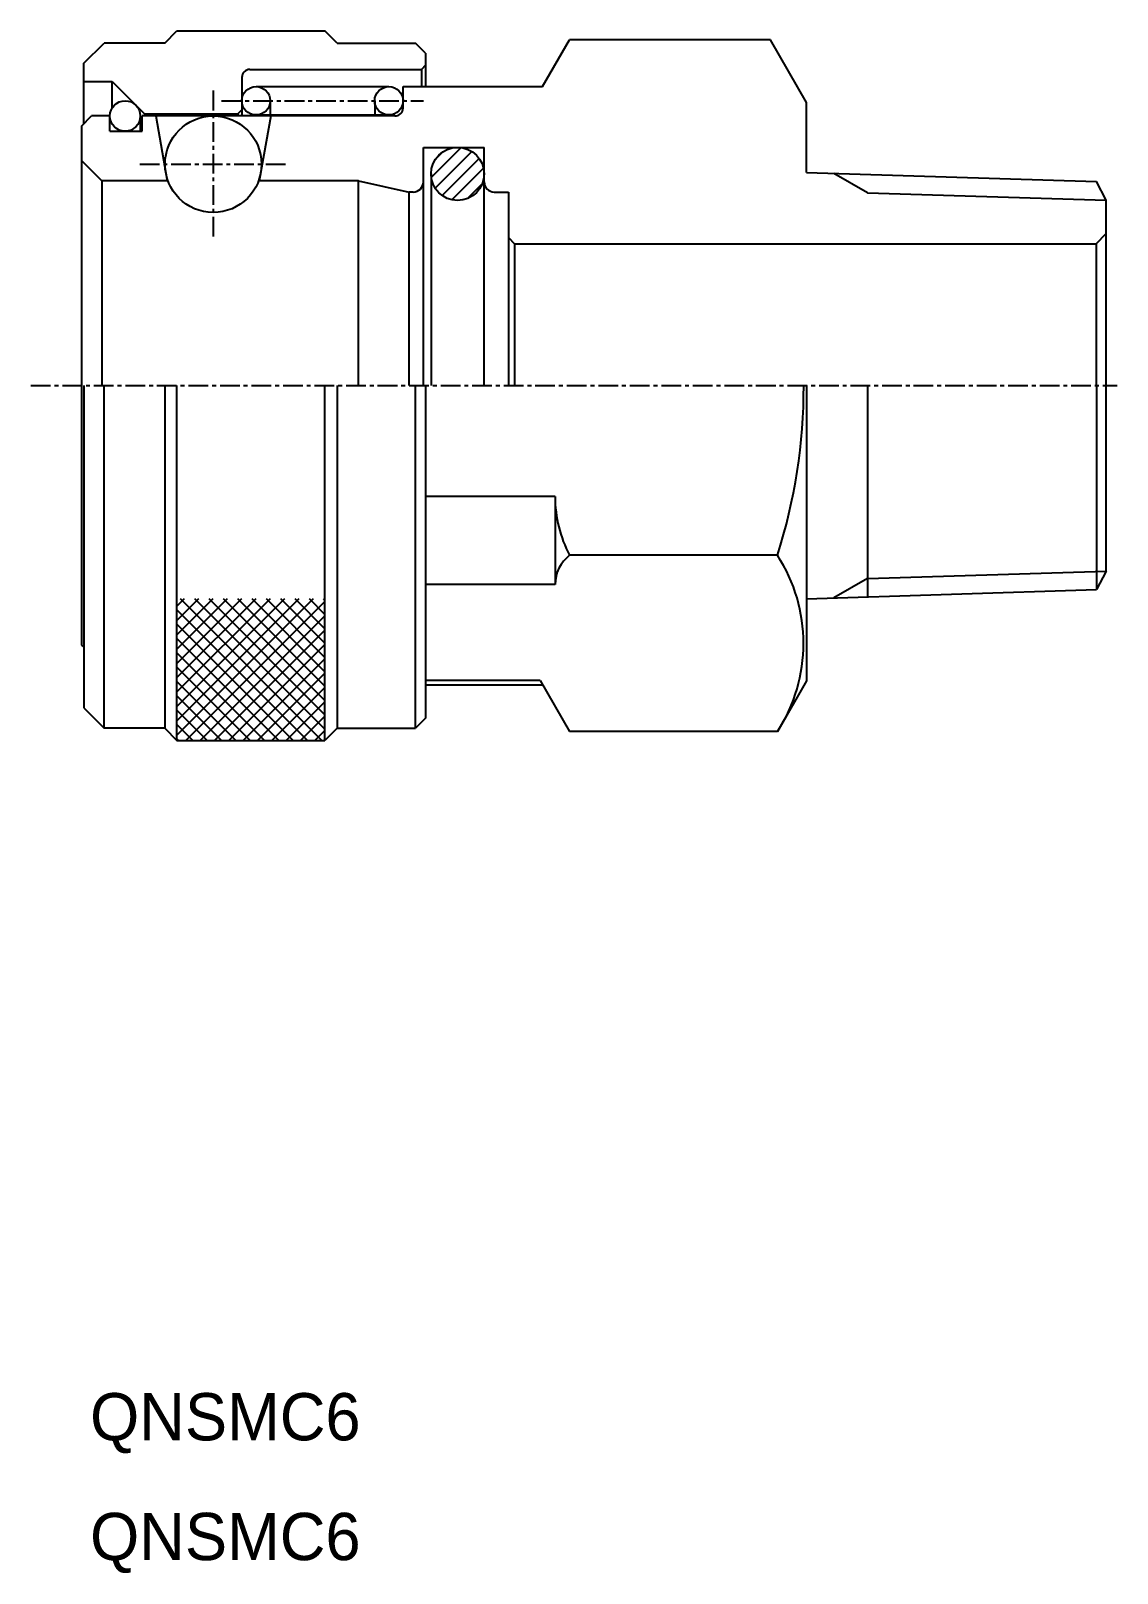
# Model space of a CAD drawing. Extents: x -5.2 to 63.7, y 107.6 to 205.4.
import ezdxf
from ezdxf.enums import TextEntityAlignment as Align

# ---------------------------------------------------------------- set-up
doc = ezdxf.new("R2010")
doc.units = 0
doc.linetypes.add('CENTER', pattern=[2, 1.25, -0.25, 0.25, -0.25])
doc.layers.get('0').update_dxf_attribs({"linetype": 'CONTINUOUS'})
doc.layers.add('CENTER', color=1, linetype='CENTER')

msp = doc.modelspace()

# ---------------------------------------------------------------- linework, layer by layer
at = {"color": 7, "linetype": 'CONTINUOUS'}
for p, q in [((3.272, 204.662), (4.043, 205.433)), ((4.043, 205.433), (13.429, 205.433)), ((14.2, 204.662), (13.429, 205.433)), ((-1.871, 203.376), (-0.586, 204.662)), ((3.272, 204.662), (-0.586, 204.662)), ((14.2, 204.662), (19.17, 204.662)), ((19.813, 204.019), (19.17, 204.662)), ((27.237, 201.903), (28.951, 204.872)), ((41.692, 204.872), (28.951, 204.872)), ((43.987, 200.896), (41.692, 204.872)), ((19.813, 204.019), (19.813, 201.903)), ((-1.871, 199.533), (-1.871, 203.376)), ((8.672, 202.991), (19.556, 202.991)), ((19.813, 203.248), (19.556, 202.991)), ((19.556, 202.991), (19.556, 201.903)), ((-1.871, 202.219), (-0.071, 202.219)), ((-0.071, 200.538), (-0.071, 202.219)), ((-0.071, 202.219), (1.986, 200.162)), ((8.157, 202.476), (8.157, 200.033)), ((9.057, 201.898), (17.485, 201.898)), ((18.385, 201.903), (27.237, 201.903)), ((18.385, 200.548), (18.385, 201.903)), ((9.957, 200.998), (9.957, 200.033)), ((16.585, 200.998), (16.585, 200.033)), ((43.987, 196.45), (43.987, 200.896)), ((-2.013, 199.391), (-1.371, 200.033)), ((-0.213, 200.033), (-1.371, 200.033)), ((-0.213, 199.069), (-0.213, 200.033)), ((1.715, 200.033), (1.715, 199.069)), ((17.871, 200.033), (1.844, 200.033)), ((1.844, 199.069), (1.844, 200.033)), ((1.986, 200.162), (7.9, 200.162)), ((1.986, 200.162), (1.986, 200.033)), ((2.697, 200.033), (3.422, 195.919)), ((8.157, 200.419), (7.9, 200.162)), ((7.9, 200.162), (7.9, 200.033)), ((9.057, 200.098), (17.485, 200.098)), ((9.99, 200.033), (9.265, 195.919)), ((-2.013, 199.391), (-2.013, 182.933)), ((-0.213, 199.069), (1.844, 199.069)), ((19.671, 182.933), (19.671, 198.041)), ((19.671, 198.041), (23.528, 198.041)), ((23.528, 182.933), (23.528, 198.041)), ((-2.013, 197.205), (-0.728, 195.919)), ((-0.728, 195.919), (-0.728, 182.933)), ((3.471, 195.919), (-0.728, 195.919)), ((15.558, 195.919), (9.216, 195.919)), ((15.558, 182.933), (15.558, 195.919)), ((15.558, 195.919), (18.771, 195.212)), ((20.159, 196.356), (20.159, 182.933)), ((43.987, 196.45), (62.372, 195.875)), ((62.987, 194.694), (62.372, 195.875)), ((18.771, 182.933), (18.771, 195.212)), ((19.028, 195.212), (18.771, 195.212)), ((24.171, 195.212), (25.071, 195.212)), ((25.071, 195.212), (25.071, 182.933)), ((62.987, 171.173), (62.987, 194.694)), ((25.456, 191.933), (62.344, 191.933)), ((25.456, 191.933), (25.456, 182.933)), ((62.344, 191.933), (62.987, 192.576)), ((62.344, 191.933), (62.344, 182.933)), ((-2.013, 182.933), (-2.013, 166.476)), ((-1.871, 182.933), (-1.871, 162.491)), ((-0.586, 161.205), (-0.586, 182.933)), ((3.272, 182.933), (3.272, 161.205)), ((4.043, 160.433), (4.043, 182.933)), ((13.429, 160.433), (13.429, 182.933)), ((14.2, 182.933), (14.2, 161.205)), ((19.17, 161.205), (19.17, 182.933)), ((19.813, 182.933), (19.813, 161.848)), ((43.987, 182.933), (43.987, 164.2)), ((47.842, 182.933), (47.842, 169.537)), ((62.372, 182.933), (62.372, 169.992)), ((28.028, 175.891), (19.813, 175.891)), ((28.028, 175.891), (28.028, 170.309)), ((42.136, 172.17), (28.951, 172.17)), ((28.028, 170.309), (19.813, 170.309)), ((62.987, 171.173), (62.372, 169.992)), ((4.043, 160.773), (12.703, 169.433)), ((4.043, 164.41), (9.067, 169.433)), ((4.043, 163.501), (9.976, 169.433)), ((4.043, 162.591), (10.885, 169.433)), ((4.043, 161.682), (11.794, 169.433)), ((4.043, 166.228), (7.249, 169.433)), ((4.043, 165.319), (8.158, 169.433)), ((4.043, 168.955), (4.521, 169.433)), ((4.043, 168.046), (5.43, 169.433)), ((4.043, 167.137), (6.339, 169.433)), ((4.236, 169.433), (13.236, 160.433)), ((4.612, 160.433), (13.429, 169.25)), ((5.145, 169.433), (13.429, 161.15)), ((6.054, 169.433), (13.429, 162.059)), ((6.963, 169.433), (13.429, 162.968)), ((7.872, 169.433), (13.429, 163.877)), ((8.782, 169.433), (13.429, 164.786)), ((9.691, 169.433), (13.429, 165.695)), ((10.6, 169.433), (13.429, 166.605)), ((11.509, 169.433), (13.429, 167.514)), ((12.418, 169.433), (13.429, 168.423)), ((13.327, 169.433), (13.429, 169.332)), ((43.987, 169.417), (62.372, 169.992)), ((4.043, 168.717), (12.327, 160.433)), ((5.522, 160.433), (13.429, 168.341)), ((4.043, 167.808), (11.418, 160.433)), ((6.431, 160.433), (13.429, 167.431)), ((-2.013, 166.476), (-1.871, 166.334)), ((4.043, 166.899), (10.509, 160.433)), ((7.34, 160.433), (13.429, 166.522)), ((4.043, 165.99), (9.599, 160.433)), ((8.249, 160.433), (13.429, 165.613)), ((4.043, 165.081), (8.69, 160.433)), ((9.158, 160.433), (13.429, 164.704)), ((4.043, 164.171), (7.781, 160.433)), ((10.067, 160.433), (13.429, 163.795)), ((27.085, 164.226), (19.813, 164.226)), ((19.813, 163.964), (27.237, 163.964)), ((27.085, 164.226), (28.951, 160.995)), ((43.987, 164.2), (42.136, 160.995)), ((-1.871, 162.491), (-0.586, 161.205)), ((4.043, 163.262), (6.872, 160.433)), ((10.976, 160.433), (13.429, 162.886)), ((4.043, 162.353), (5.963, 160.433)), ((4.043, 161.444), (5.054, 160.433)), ((11.886, 160.433), (13.429, 161.977)), ((19.813, 161.848), (19.17, 161.205)), ((3.272, 161.205), (-0.586, 161.205)), ((3.272, 161.205), (4.043, 160.433)), ((4.043, 160.535), (4.145, 160.433)), ((4.043, 160.433), (13.429, 160.433)), ((12.795, 160.433), (13.429, 161.067)), ((14.2, 161.205), (13.429, 160.433)), ((14.2, 161.205), (19.17, 161.205)), ((42.136, 160.995), (28.951, 160.995))]:
    msp.add_line(p, q, dxfattribs=at)
at = {"color": 3, "linetype": 'CONTINUOUS'}
for p, q in [((20.175, 196.129), (22.071, 198.025)), ((20.417, 195.462), (22.738, 197.783)), ((20.476, 197.34), (20.86, 197.724)), ((20.856, 194.992), (23.208, 197.344)), ((21.484, 194.711), (23.489, 196.716)), ((22.478, 194.796), (23.404, 195.722)), ((47.842, 195.167), (45.714, 196.396)), ((47.842, 195.167), (62.987, 194.694)), ((47.842, 170.699), (45.714, 169.471)), ((47.842, 170.699), (62.987, 171.173))]:
    msp.add_line(p, q, dxfattribs=at)
msp.add_line((25.071, 192.319), (25.456, 191.933))
at = {"color": 7, "linetype": 'CONTINUOUS'}
for centre, radius in [((9.057, 200.998), 0.9), ((17.485, 200.998), 0.9), ((0.751, 200.033), 0.964), ((6.344, 196.973), 3.06), ((21.844, 196.356), 1.684)]:
    msp.add_circle(centre, radius, dxfattribs=at)
for centre, radius, start, end in [((8.672, 202.476), 0.514, 90, 180), ((17.871, 200.548), 0.514, 270, 0), ((19.028, 195.855), 0.643, 270, 0), ((24.171, 195.855), 0.643, 180, 270), ((8.181, 182.933), 35.621, 342.41205, 0), ((35.993, 175.891), 7.965, 180, 207.85437), ((30.365, 170.309), 2.337, 127.24113, 180), ((33.521, 166.582), 10.268, 327.0322, 32.9678)]:
    msp.add_arc(centre, radius, start, end, dxfattribs=at)
at = {"layer": 'CENTER', "color": 1, "linetype": 'CENTER'}
for p, q in [((6.344, 201.641), (6.344, 192.306)), ((6.872, 200.998), (19.671, 200.998)), ((1.677, 196.973), (11.011, 196.973)), ((-5.228, 182.933), (63.683, 182.933))]:
    msp.add_line(p, q, dxfattribs=at)

# ---------------------------------------------------------------- texts
for p in [(-1.471, 115.136), (-1.471, 107.539)]:
    msp.add_text('QNSMC6', height=3).set_placement(p, align=Align.BOTTOM_LEFT)

doc.saveas('drawing.dxf')
